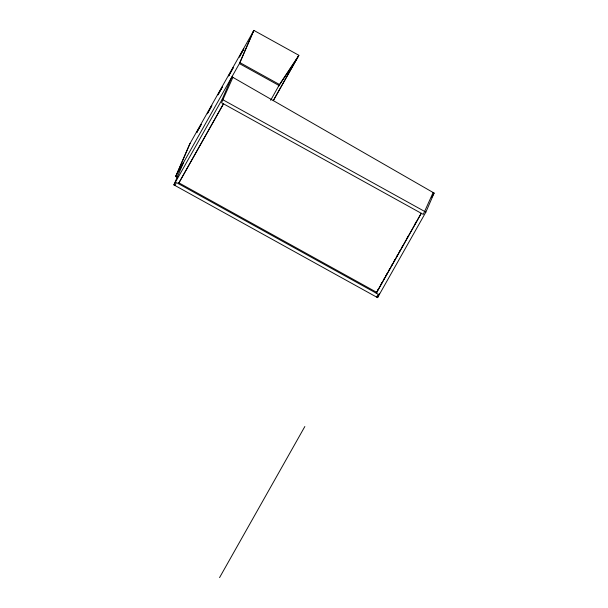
<?xml version="1.0" encoding="UTF-8"?>
<svg xmlns="http://www.w3.org/2000/svg" width="608" height="608" viewBox="0 0 608 608"><rect width="100%" height="100%" fill="white"/><g stroke="black" fill="none" stroke-linecap="round" stroke-linejoin="round"><path stroke-width="0.91" d="M177.3 177.414L175.651 176.502L189.597 144.271L253.878 30.4L298.87 55.305L273.235 100.715L298.338 56.248M190.129 143.328L176.183 175.56L177.832 176.472M173.888 184.885L222.163 99.362L231.929 76.806L434.112 193.078L425.874 212.116L377.591 297.639L173.888 184.885L183.654 162.328M232.91 77.368L221.555 102.744L423.282 214.404L433.132 192.508M253.346 31.342L239.4 63.574L278.95 85.47L279.482 84.672M175.651 176.502L239.932 62.632L253.878 30.4M377.591 297.639L379.468 293.314M174.876 185.432L176.48 182.598L378.206 294.257L376.603 297.092M223.448 103.786L178.456 183.692L223.531 103.839M270.651 100.312L279.482 84.52L298.87 55.305M377.788 290.054L378.723 288.405M380.578 285.114L381.976 282.644M383.367 280.174L384.294 278.525M385.692 276.055L387.083 273.592M388.945 270.294L389.872 268.652M391.263 266.182L392.198 264.533M393.589 262.063L394.987 259.593M396.842 256.302L397.769 254.653M399.167 252.183L400.094 250.542M401.493 248.072L402.884 245.602M407.064 238.192L408.462 235.722M414.968 224.192L416.358 221.722M421.222 213.256L376.23 293.162L421.306 213.309M431.786 197.19L434.112 193.078M219.564 577.6L304.851 426.512M278.411 86.564L296.742 58.938M239.932 62.632L279.482 84.52M222.163 99.362L425.874 212.116M178.516 182.636L376.922 292.463M196.787 132.293L196.642 132.696L201.195 124.488L196.787 132.293M207.457 113.392L207.313 113.795L211.865 105.594L207.457 113.392M218.128 94.491L217.983 94.894L222.528 86.632L218.128 94.491M228.79 75.59L228.654 75.992L233.198 67.731L228.79 75.59M239.461 56.696L239.316 57.091L243.869 48.83L239.461 56.696"/></g></svg>
